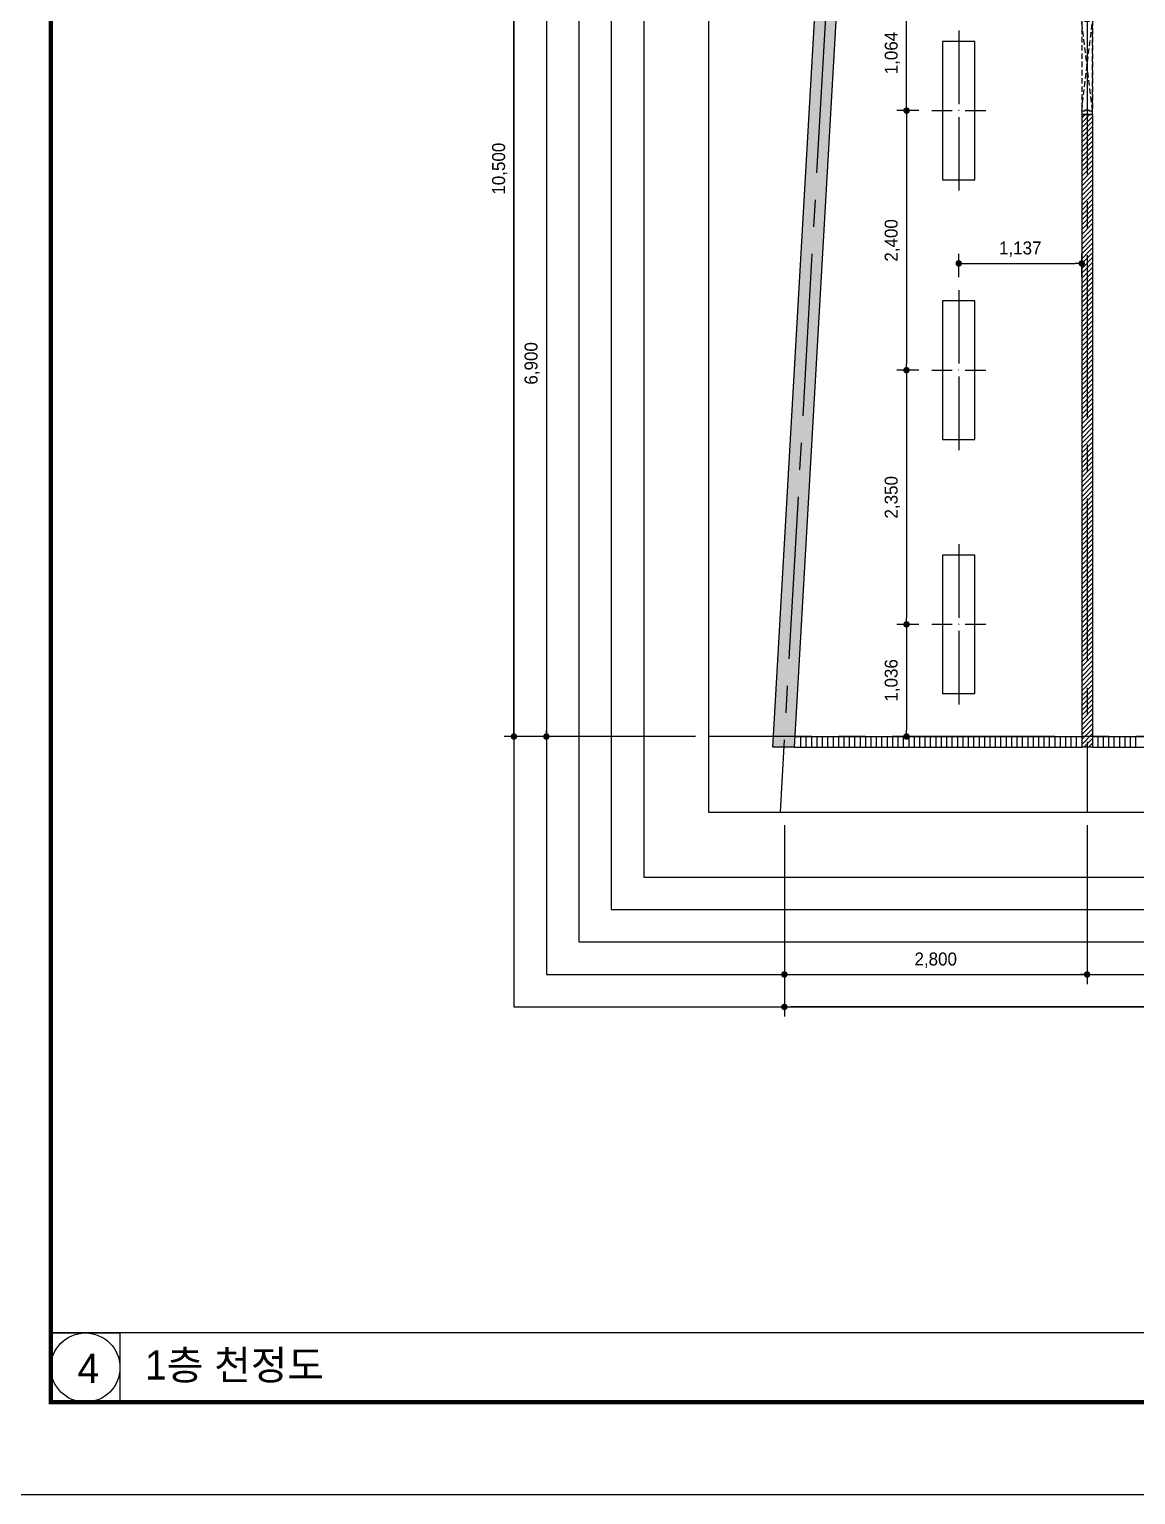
# Model space of a CAD drawing. Header units: millimetres. Extents: x -224448 to 1592092, y -164641 to 319001.
# Drawn here: x 14141 to 24375, y 146190 to 159739 of the extents above; entities that cross this region are included whole.
import ezdxf

# ---------------------------------------------------------------- set-up
doc = ezdxf.new("R2010")
doc.units = ezdxf.units.MM
doc.linetypes.add('CENTER2', pattern=[1.125, 0.75, -0.125, 0.125, -0.125])
doc.linetypes.add('HIDDEN', pattern=[9.525, 6.35, -3.175])
doc.layers.get('Defpoints').update_dxf_attribs({"color": 35})
for name, color, linetype in [('ARREA', 1, 'Continuous'), ('DIM', 3, 'Continuous'), ('I-LIGHT', 1, 'Continuous'), ('I_CON', 2, 'Continuous'), ('I_FORMAT', 7, 'Continuous'), ('I_FUR', 6, 'Continuous'), ('I_HAT', 8, 'Continuous'), ('I_WALL', 3, 'Continuous')]:
    doc.layers.add(name, color=color, linetype=linetype)
doc.styles.add('IABU-글꼴스타일', font='')
doc.styles.add('sim', font='')
doc.styles.get('IABU-글꼴스타일').set_extended_font_data('HY울릉도L')
doc.styles.get('sim').set_extended_font_data('Pretendard Variable Light')
doc.dimstyles.new('IABC-100 (SUB)', dxfattribs={"dimscale": 60, "dimtxt": 2, "dimasz": 1, "dimexe": 1.5, "dimexo": 2, "dimgap": 1, "dimtad": 1, "dimdec": 0, "dimdsep": 46, "dimlunit": 6, "dimtxsty": 'IABU-글꼴스타일', "dimblk": '1234_Dot', "dimcen": 1, "dimclrd": 4, "dimclre": 4, "dimclrt": 7, "dimadec": 0, "dimazin": 0, "dimtfac": 1, "dimtdec": 0, "dimtix": 1, "dimtmove": 2, "dimatfit": 3, "dimldrblk": '1234_Dot', "dimfxl": 2, "dimtolj": 1, "dimtzin": 0, "dimarcsym": 0})

# ---------------------------------------------------------------- blocks, each defined once
blk = doc.blocks.new('1234_Dot')
at = {"color": 0, "linetype": 'ByBlock', "lineweight": -2}
blk.add_line((-0.5, 0), (-1, 0), dxfattribs=at)
at = {"color": 0, "linetype": 'ByBlock', "const_width": 0.5}
blk.add_lwpolyline([(-0.25, 0, 1), (0.25, 0, 1)], format="xyb", close=True, dxfattribs=at)
blk = doc.blocks.new('*D366')
at = {"layer": 'Defpoints', "color": 0, "ltscale": 50, "transparency": 16777216}
for p in [(21125, 152500), (23925, 152500), (23925, 151000)]:
    blk.add_point(p, dxfattribs=at)
at = {"layer": 'DIM', "color": 4, "lineweight": -2, "ltscale": 50, "transparency": 16777216}
for p, q in [((21125, 152380), (21125, 150910)), ((23925, 152380), (23925, 150910)), ((21185, 151000), (23865, 151000))]:
    blk.add_line(p, q, dxfattribs=at)
at = {"layer": 'DIM', "color": 4, "lineweight": -2, "ltscale": 50, "transparency": 16777216, "xscale": 60, "yscale": 60, "zscale": 60, "rotation": 180}
blk.add_blockref('1234_Dot', (21125, 151000), dxfattribs=at)
at = {"layer": 'DIM', "color": 4, "lineweight": -2, "ltscale": 50, "transparency": 16777216, "xscale": 60, "yscale": 60, "zscale": 60}
blk.add_blockref('1234_Dot', (23925, 151000), dxfattribs=at)
at = {"layer": 'DIM', "color": 7, "ltscale": 50, "transparency": 16777216, "insert": (22525, 151132), "char_height": 120, "attachment_point": 5, "style": 'IABU-글꼴스타일'}
blk.add_mtext('\\A1;2,800', dxfattribs=at)
blk = doc.blocks.new('*D371')
at = {"layer": 'Defpoints', "color": 0, "ltscale": 50, "transparency": 16777216}
for p in [(20424, 160100), (18924, 153200), (20424, 153200)]:
    blk.add_point(p, dxfattribs=at)
at = {"layer": 'DIM', "color": 4, "lineweight": -2, "ltscale": 50, "transparency": 16777216}
for p, q in [((20304, 160100), (18834, 160100)), ((18924, 160040), (18924, 153260)), ((20304, 153200), (18834, 153200))]:
    blk.add_line(p, q, dxfattribs=at)
at = {"layer": 'DIM', "color": 4, "lineweight": -2, "ltscale": 50, "transparency": 16777216, "xscale": 60, "yscale": 60, "zscale": 60}
for p, rotation in [((18924, 160100), 90), ((18924, 153200), 270)]:
    blk.add_blockref('1234_Dot', p, dxfattribs=dict(at, rotation=rotation))
at = {"layer": 'DIM', "color": 7, "ltscale": 50, "transparency": 16777216, "insert": (18793, 156650), "char_height": 120, "attachment_point": 5, "rotation": 90, "style": 'IABU-글꼴스타일'}
blk.add_mtext('\\A1;6,900', dxfattribs=at)
blk = doc.blocks.new('*D360')
at = {"layer": 'Defpoints', "color": 0, "ltscale": 50, "transparency": 16777216}
for p in [(18624, 163700), (20424, 163700), (20424, 153200)]:
    blk.add_point(p, dxfattribs=at)
at = {"layer": 'DIM', "color": 4, "lineweight": -2, "ltscale": 50, "transparency": 16777216}
for p, q in [((20304, 163700), (18534, 163700)), ((18624, 153260), (18624, 163640)), ((20304, 153200), (18534, 153200))]:
    blk.add_line(p, q, dxfattribs=at)
at = {"layer": 'DIM', "color": 4, "lineweight": -2, "ltscale": 50, "transparency": 16777216, "xscale": 60, "yscale": 60, "zscale": 60}
for p, rotation in [((18624, 163700), 90), ((18624, 153200), 270)]:
    blk.add_blockref('1234_Dot', p, dxfattribs=dict(at, rotation=rotation))
at = {"layer": 'DIM', "color": 7, "ltscale": 50, "transparency": 16777216, "insert": (18493, 158450), "char_height": 120, "attachment_point": 5, "rotation": 90, "style": 'IABU-글꼴스타일'}
blk.add_mtext('\\A1;10,500', dxfattribs=at)
blk = doc.blocks.new('*D373')
at = {"layer": 'Defpoints', "color": 0, "ltscale": 50, "transparency": 16777216}
for p in [(23925, 152500), (28925, 152500), (28925, 151000)]:
    blk.add_point(p, dxfattribs=at)
at = {"layer": 'DIM', "color": 4, "lineweight": -2, "ltscale": 50, "transparency": 16777216}
for p, q in [((23925, 152380), (23925, 150910)), ((28925, 152380), (28925, 150910)), ((23985, 151000), (28865, 151000))]:
    blk.add_line(p, q, dxfattribs=at)
at = {"layer": 'DIM', "color": 4, "lineweight": -2, "ltscale": 50, "transparency": 16777216, "xscale": 60, "yscale": 60, "zscale": 60, "rotation": 180}
blk.add_blockref('1234_Dot', (23925, 151000), dxfattribs=at)
at = {"layer": 'DIM', "color": 4, "lineweight": -2, "ltscale": 50, "transparency": 16777216, "xscale": 60, "yscale": 60, "zscale": 60}
blk.add_blockref('1234_Dot', (28925, 151000), dxfattribs=at)
at = {"layer": 'DIM', "color": 7, "ltscale": 50, "transparency": 16777216, "insert": (26425, 151132), "char_height": 120, "attachment_point": 5, "style": 'IABU-글꼴스타일'}
blk.add_mtext('\\A1;5,000', dxfattribs=at)
blk = doc.blocks.new('*D361')
at = {"layer": 'Defpoints', "color": 0, "ltscale": 50, "transparency": 16777216}
for p in [(21125, 152500), (36425, 152500), (21125, 150700)]:
    blk.add_point(p, dxfattribs=at)
at = {"layer": 'DIM', "color": 4, "lineweight": -2, "ltscale": 50, "transparency": 16777216}
for p, q in [((21125, 152380), (21125, 150610)), ((36425, 152380), (36425, 150610)), ((36365, 150700), (21185, 150700))]:
    blk.add_line(p, q, dxfattribs=at)
at = {"layer": 'DIM', "color": 4, "lineweight": -2, "ltscale": 50, "transparency": 16777216, "xscale": 60, "yscale": 60, "zscale": 60, "rotation": 180}
blk.add_blockref('1234_Dot', (21125, 150700), dxfattribs=at)
at = {"layer": 'DIM', "color": 4, "lineweight": -2, "ltscale": 50, "transparency": 16777216, "xscale": 60, "yscale": 60, "zscale": 60}
blk.add_blockref('1234_Dot', (36425, 150700), dxfattribs=at)
at = {"layer": 'DIM', "color": 7, "ltscale": 50, "transparency": 16777216, "insert": (28775, 150832), "char_height": 120, "attachment_point": 5, "style": 'IABU-글꼴스타일'}
blk.add_mtext('\\A1;15,300', dxfattribs=at)
blk = doc.blocks.new('j 10')
at = {"layer": 'I_FUR', "color": 8, "linetype": 'HIDDEN', "ltscale": 8}
for p, q in [((300474, 48442), (300574, 48442)), ((300474, 48412), (300474, 48442)), ((300474, 48442), (300474, 48442)), ((300474, 48412), (300474, 47572)), ((300504, 48412), (300474, 48412)), ((300474, 47572), (300574, 48412)), ((300574, 47582), (300474, 48412)), ((300504, 48402), (300504, 48412)), ((300544, 48402), (300504, 48402)), ((300574, 48412), (300544, 48412)), ((300544, 48412), (300544, 48402)), ((300574, 48442), (300574, 48412)), ((300574, 47572), (300574, 48412)), ((300574, 48412), (300574, 47582)), ((300504, 47572), (300474, 47572)), ((300474, 47572), (300474, 47542)), ((300544, 47582), (300504, 47582)), ((300504, 47582), (300504, 47572)), ((300544, 47572), (300544, 47582)), ((300574, 47572), (300544, 47572)), ((300574, 47542), (300574, 47572)), ((300474, 47542), (300574, 47542)), ((300474, 47542), (300474, 47542))]:
    blk.add_line(p, q, dxfattribs=at)
blk = doc.blocks.new('j98')
at = {"layer": 'I-LIGHT'}
for p, q in [((95797, 141106), (95797, 140426)), ((95547, 140366), (95737, 140366)), ((95797, 140366), (95796, 140366)), ((95797, 140367), (95797, 140365)), ((95797, 140366), (95798, 140366)), ((95857, 140366), (96047, 140366)), ((95797, 140306), (95797, 139626))]:
    blk.add_line(p, q, dxfattribs=at)
at = {"layer": 'I-LIGHT', "linetype": 'Continuous'}
blk.add_lwpolyline([(95647, 139726), (95947, 139726), (95947, 141006), (95647, 141006)], close=True, dxfattribs=at)
blk = doc.blocks.new('*D539')
at = {"layer": 'Defpoints', "color": 0, "ltscale": 50, "transparency": 16777216}
for p in [(22255, 160050), (22488, 160050), (22488, 158987)]:
    blk.add_point(p, dxfattribs=at)
at = {"layer": 'DIM', "color": 4, "lineweight": -2, "ltscale": 50, "transparency": 16777216}
for p, q in [((22368, 160050), (22165, 160050)), ((22255, 159047), (22255, 159990)), ((22368, 158987), (22165, 158987))]:
    blk.add_line(p, q, dxfattribs=at)
at = {"layer": 'DIM', "color": 4, "lineweight": -2, "ltscale": 50, "transparency": 16777216, "xscale": 60, "yscale": 60, "zscale": 60}
for p, rotation in [((22255, 160050), 90), ((22255, 158987), 270)]:
    blk.add_blockref('1234_Dot', p, dxfattribs=dict(at, rotation=rotation))
at = {"layer": 'DIM', "color": 7, "ltscale": 50, "transparency": 16777216, "insert": (22124, 159519), "char_height": 120, "attachment_point": 5, "rotation": 90, "style": 'IABU-글꼴스타일'}
blk.add_mtext('\\A1;1,064', dxfattribs=at)
blk = doc.blocks.new('*D540')
at = {"layer": 'Defpoints', "color": 0, "ltscale": 50, "transparency": 16777216}
for p in [(22488, 158987), (22255, 156587), (22488, 156587)]:
    blk.add_point(p, dxfattribs=at)
at = {"layer": 'DIM', "color": 4, "lineweight": -2, "ltscale": 50, "transparency": 16777216}
for p, q in [((22368, 158987), (22165, 158987)), ((22255, 158927), (22255, 156647)), ((22368, 156587), (22165, 156587))]:
    blk.add_line(p, q, dxfattribs=at)
at = {"layer": 'DIM', "color": 4, "lineweight": -2, "ltscale": 50, "transparency": 16777216, "xscale": 60, "yscale": 60, "zscale": 60}
for p, rotation in [((22255, 158987), 90), ((22255, 156587), 270)]:
    blk.add_blockref('1234_Dot', p, dxfattribs=dict(at, rotation=rotation))
at = {"layer": 'DIM', "color": 7, "ltscale": 50, "transparency": 16777216, "insert": (22124, 157787), "char_height": 120, "attachment_point": 5, "rotation": 90, "style": 'IABU-글꼴스타일'}
blk.add_mtext('\\A1;2,400', dxfattribs=at)
blk = doc.blocks.new('*D541')
at = {"layer": 'Defpoints', "color": 0, "ltscale": 50, "transparency": 16777216}
for p in [(22488, 156587), (22255, 154237), (22488, 154237)]:
    blk.add_point(p, dxfattribs=at)
at = {"layer": 'DIM', "color": 4, "lineweight": -2, "ltscale": 50, "transparency": 16777216}
for p, q in [((22368, 156587), (22165, 156587)), ((22255, 156527), (22255, 154297)), ((22368, 154237), (22165, 154237))]:
    blk.add_line(p, q, dxfattribs=at)
at = {"layer": 'DIM', "color": 4, "lineweight": -2, "ltscale": 50, "transparency": 16777216, "xscale": 60, "yscale": 60, "zscale": 60}
for p, rotation in [((22255, 156587), 90), ((22255, 154237), 270)]:
    blk.add_blockref('1234_Dot', p, dxfattribs=dict(at, rotation=rotation))
at = {"layer": 'DIM', "color": 7, "ltscale": 50, "transparency": 16777216, "insert": (22124, 155412), "char_height": 120, "attachment_point": 5, "rotation": 90, "style": 'IABU-글꼴스타일'}
blk.add_mtext('\\A1;2,350', dxfattribs=at)
blk = doc.blocks.new('*D542')
at = {"layer": 'Defpoints', "color": 0, "ltscale": 50, "transparency": 16777216}
for p in [(22488, 154237), (22255, 153200), (22488, 153200)]:
    blk.add_point(p, dxfattribs=at)
at = {"layer": 'DIM', "color": 4, "lineweight": -2, "ltscale": 50, "transparency": 16777216}
for p, q in [((22368, 154237), (22165, 154237)), ((22255, 154177), (22255, 153260)), ((22368, 153200), (22165, 153200))]:
    blk.add_line(p, q, dxfattribs=at)
at = {"layer": 'DIM', "color": 4, "lineweight": -2, "ltscale": 50, "transparency": 16777216, "xscale": 60, "yscale": 60, "zscale": 60}
for p, rotation in [((22255, 154237), 90), ((22255, 153200), 270)]:
    blk.add_blockref('1234_Dot', p, dxfattribs=dict(at, rotation=rotation))
at = {"layer": 'DIM', "color": 7, "ltscale": 50, "transparency": 16777216, "insert": (22124, 153719), "char_height": 120, "attachment_point": 5, "rotation": 90, "style": 'IABU-글꼴스타일'}
blk.add_mtext('\\A1;1,036', dxfattribs=at)
blk = doc.blocks.new('*D543')
at = {"layer": 'Defpoints', "color": 0, "ltscale": 50, "transparency": 16777216}
for p in [(23875, 157574), (22738, 157327), (23875, 157327)]:
    blk.add_point(p, dxfattribs=at)
at = {"layer": 'DIM', "color": 4, "lineweight": -2, "ltscale": 50, "transparency": 16777216}
for p, q in [((22738, 157447), (22738, 157664)), ((22798, 157574), (23815, 157574)), ((23875, 157447), (23875, 157664))]:
    blk.add_line(p, q, dxfattribs=at)
at = {"layer": 'DIM', "color": 4, "lineweight": -2, "ltscale": 50, "transparency": 16777216, "xscale": 60, "yscale": 60, "zscale": 60, "rotation": 180}
blk.add_blockref('1234_Dot', (22738, 157574), dxfattribs=at)
at = {"layer": 'DIM', "color": 4, "lineweight": -2, "ltscale": 50, "transparency": 16777216, "xscale": 60, "yscale": 60, "zscale": 60}
blk.add_blockref('1234_Dot', (23875, 157574), dxfattribs=at)
at = {"layer": 'DIM', "color": 7, "ltscale": 50, "transparency": 16777216, "insert": (23307, 157706), "char_height": 120, "attachment_point": 5, "style": 'IABU-글꼴스타일'}
blk.add_mtext('\\A1;1,137', dxfattribs=at)

msp = doc.modelspace()

# ---------------------------------------------------------------- hatches: boundary and pattern name
at = {"layer": 'I_HAT', "true_color": 0x000000}
h = msp.add_hatch(color=18, dxfattribs=at)
h.dxf.hatch_style = 1
h.paths.add_polyline_path([(22411.299, 163800.492), (21731.18, 163800.492), (21725.465, 163700.492), (22411.299, 163700.492), (22411.299, 163709.492)])
h.paths.add_polyline_path([(21731.18, 163800.492), (21631.016, 163800.492), (21625.302, 163700.492), (21725.465, 163700.492)])
h.paths.add_polyline_path([(21225.628, 153200.492), (21219.914, 153200.492), (21125.465, 153200.492), (21119.751, 153100.492), (21219.914, 153100.492)])
h.paths.add_polyline_path([(21125.465, 153200.492), (21025.302, 153200.492), (21019.588, 153100.492), (21119.751, 153100.492)])
h.paths.add_polyline_path([(21619.914, 160100.492), (21519.751, 160100.492), (21125.465, 153200.492), (21225.628, 153200.492)])
h.paths.add_polyline_path([(21519.751, 160100.492), (21419.588, 160100.492), (21025.302, 153200.492), (21125.465, 153200.492)])
h.paths.add_polyline_path([(21819.914, 163600.492), (22411.299, 163600.492), (22411.299, 163700.492), (21725.465, 163700.492), (21519.751, 160100.492), (21619.914, 160100.492)])
h.paths.add_polyline_path([(21725.465, 163700.492), (21625.302, 163700.492), (21419.588, 160100.492), (21519.751, 160100.492)])
h.paths.add_polyline_path([(25245.465, 163700.492), (23925.465, 163700.492), (23925.465, 163600.492), (25245.465, 163600.492)])
h.paths.add_polyline_path([(25245.465, 163800.492), (23925.465, 163800.492), (23925.465, 163700.492), (25245.465, 163700.492), (25245.465, 163702.823), (25245.465, 163711.823)])
h.paths.add_polyline_path([(23925.465, 163800.492), (23169.632, 163800.492), (23169.632, 163700.492), (23925.465, 163700.492)])
h.paths.add_polyline_path([(23925.465, 163700.492), (23169.632, 163700.492), (23169.632, 163600.492), (23925.465, 163600.492)])
h.paths.add_polyline_path([(28925.465, 163800.492), (27605.465, 163800.492), (27605.465, 163700.492), (28925.465, 163700.492)])
h.paths.add_polyline_path([(28925.465, 163700.492), (27605.465, 163700.492), (27605.465, 163600.492), (28925.465, 163600.492)])
h.paths.add_polyline_path([(30125.193, 163700.492), (28925.465, 163700.492), (28925.465, 163600.492), (30125.193, 163600.492)])
h.paths.add_polyline_path([(30125.193, 163800.492), (28925.465, 163800.492), (28925.465, 163700.492), (30125.193, 163700.492), (30125.193, 163709.492)])
h.paths.add_polyline_path([(33999.096, 163800.492), (33400.465, 163800.492), (31565.193, 163800.492), (31565.193, 163700.492), (33999.096, 163700.492), (33999.096, 163709.492)])
h.paths.add_polyline_path([(33999.096, 163700.492), (31565.193, 163700.492), (31565.193, 163600.492), (33400.465, 163600.492), (33999.096, 163600.492)])
h.paths.add_polyline_path([(36425.465, 163800.492), (35501.58, 163800.492), (35501.58, 163700.492), (36425.465, 163700.492)])
h.paths.add_polyline_path([(36525.465, 163800.492), (36425.465, 163800.492), (36425.465, 163700.492), (36525.465, 163700.492)])
h.paths.add_polyline_path([(36425.465, 153700.492), (36000.465, 153700.492), (36000.465, 153600.492), (36425.465, 153600.492)])
h.paths.add_polyline_path([(33825.465, 153700.492), (33525.465, 153700.492), (33525.465, 153600.492), (33825.465, 153600.492)])
h.paths.add_polyline_path([(33825.465, 153800.492), (33525.465, 153800.492), (33525.465, 153700.492), (33825.465, 153700.492)])
h.paths.add_polyline_path([(34200.465, 153800.492), (33825.465, 153800.492), (33825.465, 153700.492), (34200.465, 153700.492)])
h.paths.add_polyline_path([(34200.465, 153700.492), (33825.465, 153700.492), (33825.465, 153600.492), (34200.465, 153600.492)])
h.paths.add_polyline_path([(36525.465, 153700.492), (36425.465, 153700.492), (36425.465, 153600.492), (36525.465, 153600.492)])
h.paths.add_polyline_path([(36525.465, 163700.492), (36425.465, 163700.492), (36425.465, 160100.492), (36525.465, 160100.492)])
h.paths.add_polyline_path([(36425.465, 163700.492), (35501.58, 163700.492), (35501.58, 163600.492), (36325.465, 163600.492), (36325.465, 160100.492), (36425.465, 160100.492)])
h.paths.add_polyline_path([(36525.465, 160100.492), (36425.465, 160100.492), (36425.465, 158500.492), (36525.465, 158500.492)])
h.paths.add_polyline_path([(36425.465, 160100.492), (36325.465, 160100.492), (36325.465, 158500.492), (36425.465, 158500.492)])
h.paths.add_polyline_path([(36425.465, 158500.492), (36325.465, 158500.492), (36325.465, 153800.492), (36000.465, 153800.492), (36000.465, 153700.492), (36425.465, 153700.492)])
h.paths.add_polyline_path([(36525.465, 158500.492), (36425.465, 158500.492), (36425.465, 153700.492), (36525.465, 153700.492)])
h.paths.add_polyline_path([(30536.739, 161445.748), (30536.739, 162280.235), (30073.429, 162280.235), (30073.429, 161445.748)], flags=9)
h.paths.add_polyline_path([(30983.222, 159330.347), (31817.709, 159330.347), (31817.709, 159793.657), (30983.222, 159793.657)], flags=9)
h.paths.add_polyline_path([(35724.836, 160982.787), (35724.836, 160925.287), (35747.336, 160925.287), (35747.336, 160982.787)], flags=25)
at = {"layer": 'I_HAT'}
h = msp.add_hatch(dxfattribs=at)
h.set_pattern_fill('ANSI31', color=256, scale=10)
h.set_pattern_definition([(45, (0, 33926.584), (-22.45064, 22.45064), [])])
h.paths.add_polyline_path([(23975.465, 158950.492), (23875.465, 158950.492), (23875.465, 153100.492), (23975.465, 153100.492)])

# ---------------------------------------------------------------- linework, layer by layer
at = {"layer": 'ARREA', "color": 1, "linetype": 'CENTER2', "ltscale": 2000}
for p, q in [((21765.465, 164400.492), (21085.465, 152500.492)), ((23925.465, 164400.492), (23925.465, 152500.492)), ((37125.465, 153200.492), (20424.323, 153200.492))]:
    msp.add_line(p, q, dxfattribs=at)
at = {"layer": 'Defpoints'}
for points in [[(13460, 169950.153), (47060, 169950.153), (47060, 146190.153), (13460, 146190.153)], [(38925.465, 166200.492), (18624.323, 166200.492), (18624.323, 150700.492), (38925.465, 150700.492)], [(38625.465, 165900.492), (18924.323, 165900.492), (18924.323, 151000.492), (38625.465, 151000.492)], [(38325.465, 165600.492), (19224.323, 165600.492), (19224.323, 151300.492), (38325.465, 151300.492)], [(38025.465, 165300.492), (19524.323, 165300.492), (19524.323, 151600.492), (38025.465, 151600.492)], [(37725.465, 165000.492), (19824.323, 165000.492), (19824.323, 151900.492), (37725.465, 151900.492)], [(37125.465, 164400.492), (20424.323, 164400.492), (20424.323, 152500.492), (37125.465, 152500.492)]]:
    msp.add_lwpolyline(points, close=True, dxfattribs=at)
at = {"layer": 'I_CON'}
for p, q in [((21019.588, 153100.492), (21631.016, 163800.492)), ((21219.914, 153100.492), (21819.914, 163600.492)), ((21219.914, 153100.492), (21019.588, 153100.492))]:
    msp.add_line(p, q, dxfattribs=at)
at = {"layer": 'I_FORMAT'}
msp.add_line((43047.975, 147685.353), (14340, 147685.353), dxfattribs=at)
at = {"layer": 'I_FORMAT', "const_width": 40.174}
msp.add_lwpolyline([(43047.975, 147045.353), (14340, 147045.353), (14340, 169094.953), (43047.975, 169094.953)], dxfattribs=at)
at = {"layer": 'I_FORMAT'}
msp.add_lwpolyline([(14340, 147685.353), (14980, 147685.353), (14980, 147045.353), (14340, 147045.353)], close=True, dxfattribs=at)
msp.add_circle((14660, 147365.353), 320, dxfattribs=at)
at = {"layer": 'I_HAT'}
for p, q in [((21219.914, 153200.492), (23875.465, 153200.492)), ((21219.914, 153100.492), (23875.465, 153100.492)), ((21274.894, 153200.492), (21274.894, 153100.492)), ((21324.894, 153200.492), (21324.894, 153100.492)), ((21374.894, 153200.492), (21374.894, 153100.492)), ((21424.894, 153200.492), (21424.894, 153100.492)), ((21474.894, 153200.492), (21474.894, 153100.492)), ((21524.894, 153200.492), (21524.894, 153100.492)), ((21574.894, 153200.492), (21574.894, 153100.492)), ((21624.894, 153200.492), (21624.894, 153100.492)), ((21674.894, 153200.492), (21674.894, 153100.492)), ((21724.894, 153200.492), (21724.894, 153100.492)), ((21774.894, 153200.492), (21774.894, 153100.492)), ((21824.894, 153200.492), (21824.894, 153100.492)), ((21874.894, 153200.492), (21874.894, 153100.492)), ((21924.894, 153200.492), (21924.894, 153100.492)), ((21974.894, 153200.492), (21974.894, 153100.492)), ((22024.894, 153200.492), (22024.894, 153100.492)), ((22074.894, 153200.492), (22074.894, 153100.492)), ((22124.894, 153200.492), (22124.894, 153100.492)), ((22174.894, 153200.492), (22174.894, 153100.492)), ((22224.894, 153200.492), (22224.894, 153100.492)), ((22274.894, 153200.492), (22274.894, 153100.492)), ((22324.894, 153200.492), (22324.894, 153100.492)), ((22374.894, 153200.492), (22374.894, 153100.492)), ((22424.894, 153200.492), (22424.894, 153100.492)), ((22474.894, 153200.492), (22474.894, 153100.492)), ((22524.894, 153200.492), (22524.894, 153100.492)), ((22574.894, 153200.492), (22574.894, 153100.492)), ((22624.894, 153200.492), (22624.894, 153100.492)), ((22674.894, 153200.492), (22674.894, 153100.492)), ((22724.894, 153200.492), (22724.894, 153100.492)), ((22775.465, 153200.492), (22775.465, 153100.492)), ((22825.465, 153200.492), (22825.465, 153100.492)), ((22875.465, 153200.492), (22875.465, 153100.492)), ((22925.465, 153200.492), (22925.465, 153100.492)), ((22975.465, 153200.492), (22975.465, 153100.492)), ((23025.465, 153200.492), (23025.465, 153100.492)), ((23075.465, 153200.492), (23075.465, 153100.492)), ((23125.465, 153200.492), (23125.465, 153100.492)), ((23175.465, 153200.492), (23175.465, 153100.492)), ((23225.465, 153200.492), (23225.465, 153100.492)), ((23275.465, 153200.492), (23275.465, 153100.492)), ((23325.465, 153200.492), (23325.465, 153100.492)), ((23375.465, 153200.492), (23375.465, 153100.492)), ((23425.465, 153200.492), (23425.465, 153100.492)), ((23475.465, 153200.492), (23475.465, 153100.492)), ((23525.465, 153200.492), (23525.465, 153100.492)), ((23575.465, 153200.492), (23575.465, 153100.492)), ((23625.465, 153200.492), (23625.465, 153100.492)), ((23675.465, 153200.492), (23675.465, 153100.492)), ((23725.465, 153200.492), (23725.465, 153100.492)), ((23775.465, 153200.492), (23775.465, 153100.492)), ((23825.465, 153200.492), (23825.465, 153100.492)), ((23975.465, 153200.492), (28875.465, 153200.492)), ((23975.465, 153100.492), (28875.465, 153100.492)), ((24023.752, 153200.492), (24023.752, 153100.492)), ((24073.752, 153200.492), (24073.752, 153100.492)), ((24123.752, 153200.492), (24123.752, 153100.492)), ((24173.752, 153200.492), (24173.752, 153100.492)), ((24223.752, 153200.492), (24223.752, 153100.492)), ((24273.752, 153200.492), (24273.752, 153100.492)), ((24323.752, 153200.492), (24323.752, 153100.492)), ((24373.752, 153200.492), (24373.752, 153100.492))]:
    msp.add_line(p, q, dxfattribs=at)
at = {"layer": 'I_WALL'}
for p, q in [((23975.465, 158950.492), (23875.465, 158950.492)), ((23875.465, 158950.492), (23875.465, 153100.492)), ((23975.465, 158950.492), (23975.465, 153100.492)), ((23975.465, 153100.492), (23875.465, 153100.492))]:
    msp.add_line(p, q, dxfattribs=at)

# ---------------------------------------------------------------- block references
for p in [(-73058.958, 18621.376), (-73058.958, 16221.376), (-73058.958, 13871.376)]:
    msp.add_blockref('j98', p)
at = {"layer": 'I_HAT'}
msp.add_blockref('j 10', (-276598.965, 111408.858), dxfattribs=at)

# ---------------------------------------------------------------- texts
at = {"layer": 'I_FORMAT', "char_height": 270, "width": 5910.6775, "attachment_point": 5, "style": 'sim'}
for s, insert in [('\\pxql;1층 천정도', (18167.099, 147374.466)), ('\\pxql;4', (17543.012, 147358.466))]:
    msp.add_mtext(s, dxfattribs=dict(at, insert=insert))

# ---------------------------------------------------------------- dimensions: what is measured, and where the dimension line sits
at = {"layer": 'DIM', "ltscale": 50}
for base, p1, p2, picture, middle in [((18624.323, 163700.492), (20424.323, 153200.492), (20424.323, 163700.492), '*D360', (18492.895, 158450.492)), ((18924.323, 153200.492), (20424.323, 160100.492), (20424.323, 153200.492), '*D371', (18792.895, 156650.492)), ((22255.002, 160050.492), (22488.094, 158986.964), (22488.094, 160050.492), '*D539', (22123.573, 159518.728)), ((22255.002, 156586.964), (22488.094, 158986.964), (22488.094, 156586.964), '*D540', (22123.573, 157786.964)), ((22255.002, 154236.964), (22488.094, 156586.964), (22488.094, 154236.964), '*D541', (22123.573, 155411.964)), ((22255.002, 153200.492), (22488.094, 154236.964), (22488.094, 153200.492), '*D542', (22123.573, 153718.728))]:
    dim = msp.add_linear_dim(base=base, p1=p1, p2=p2, angle=90, dimstyle='IABC-100 (SUB)', dxfattribs=at)
    dim.commit()
    dim.dimension.update_dxf_attribs({"geometry": picture, "text_midpoint": middle})
for base, p1, p2, picture, middle in [((23875.465, 157574.077), (22738.094, 157326.964), (23875.465, 157326.964), '*D543', (23306.78, 157705.506)), ((23925.465, 151000.492), (21125.465, 152500.492), (23925.465, 152500.492), '*D366', (22525.465, 151131.92)), ((21125.465, 150700.492), (36425.465, 152500.492), (21125.465, 152500.492), '*D361', (28775.465, 150831.92)), ((28925.465, 151000.492), (23925.465, 152500.492), (28925.465, 152500.492), '*D373', (26425.465, 151131.92))]:
    dim = msp.add_linear_dim(base=base, p1=p1, p2=p2, dimstyle='IABC-100 (SUB)', dxfattribs=at)
    dim.commit()
    dim.dimension.update_dxf_attribs({"geometry": picture, "text_midpoint": middle})

doc.saveas('drawing.dxf')
